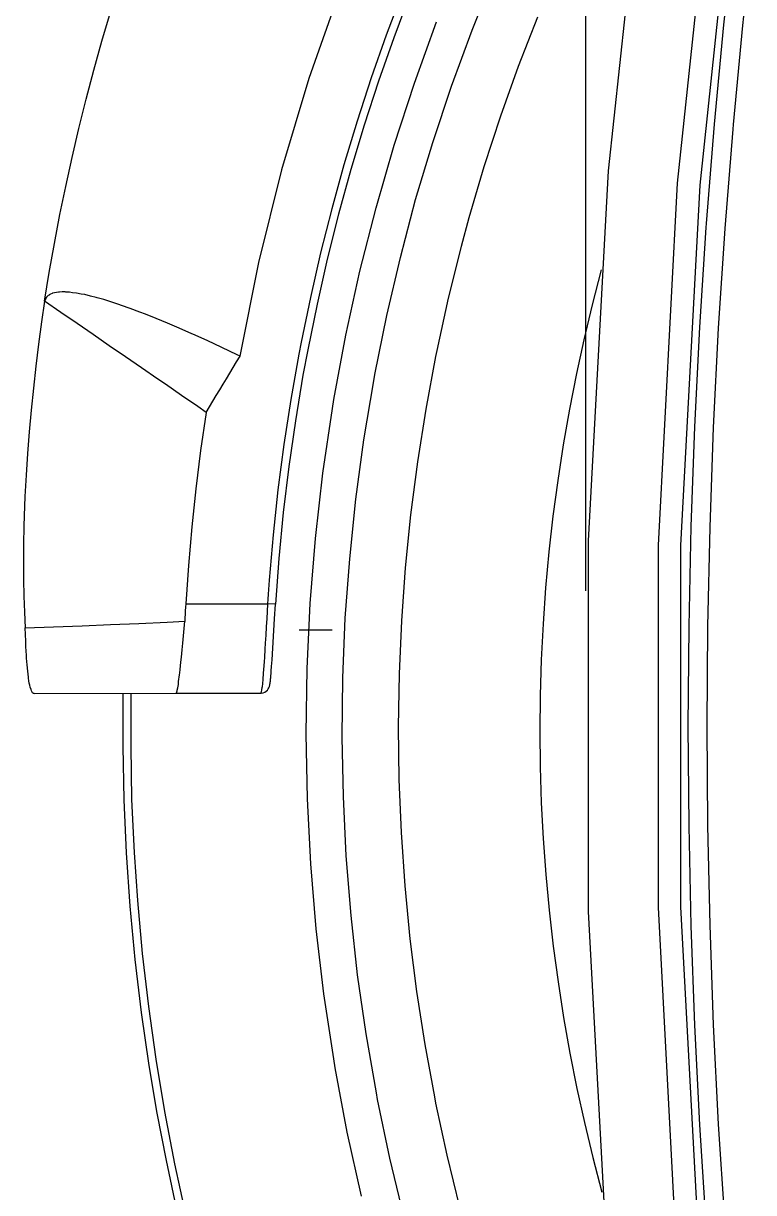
# Model space of a CAD drawing. Header units: millimetres. Extents: x -495897 to 1376592, y -28539 to 470976.
# Drawn here: x 179865 to 180918, y 209841 to 211527 of the extents above; entities that cross this region are included whole.
import ezdxf

# ---------------------------------------------------------------- set-up
doc = ezdxf.new("R2010")
doc.units = ezdxf.units.MM

msp = doc.modelspace()

# ---------------------------------------------------------------- linework, layer by layer
at = {"color": 0}
for p, q in [((180676.28, 210708.423), (180676.28, 217612.073)), ((180875.687, 211525.083), (180891.235, 211668.083)), ((180902.883, 211524.303), (180918.47, 211667.043)), ((180512.181, 211517.283), (180544.239, 211596.973)), ((180411.665, 211571.493), (180388.551, 211510.393)), ((180422.624, 211568.373), (180399.328, 211506.363)), ((179978.323, 211501.553), (179990.699, 211543.283)), ((180606.756, 211536.263), (180579.001, 211465.153)), ((180429.228, 211441.103), (180461.143, 211529.243)), ((180862.063, 211381.823), (180875.687, 211525.083)), ((180889.259, 211381.173), (180902.883, 211524.303)), ((179966.675, 211459.563), (179978.323, 211501.553)), ((180388.551, 211510.393), (180366.893, 211448.643)), ((180399.328, 211506.363), (180377.267, 211443.573)), ((180482.606, 211436.683), (180512.181, 211517.283)), ((179955.573, 211417.833), (179966.675, 211459.563)), ((180579.001, 211465.153), (180553.183, 211393.133)), ((180366.893, 211448.643), (180346.626, 211386.243)), ((180377.267, 211443.573), (180356.675, 211380.393)), ((180400.017, 211351.663), (180429.228, 211441.103)), ((180455.553, 211355.173), (180482.606, 211436.683)), ((179945.017, 211375.713), (179955.573, 211417.833)), ((180346.626, 211386.243), (180327.464, 211323.193)), ((180553.183, 211393.133), (180529.38, 211320.203)), ((179935.163, 211333.853), (179945.017, 211375.713)), ((180356.675, 211380.393), (180337.5, 211316.433)), ((180850.597, 211238.303), (180862.063, 211381.823)), ((180877.286, 211231.153), (180888.752, 211374.413)), ((180888.752, 211374.413), (180889.259, 211381.173)), ((180373.692, 211261.183), (180400.017, 211351.663)), ((180430.827, 211272.883), (180455.553, 211355.173)), ((179926.037, 211291.863), (179935.163, 211333.853)), ((180327.464, 211323.193), (180309.94, 211259.753)), ((180337.5, 211316.433), (180319.755, 211252.083)), ((180529.38, 211320.203), (180507.696, 211246.753)), ((179917.6, 211251.433), (179926.037, 211291.863)), ((180408.818, 211189.553), (180430.827, 211272.883)), ((179909.709, 211209.443), (179917.6, 211251.433)), ((180309.94, 211259.753), (180293.794, 211196.053)), ((180319.755, 211252.083), (180303.284, 211187.213)), ((180350.383, 211169.923), (180373.692, 211261.183)), ((180507.696, 211246.753), (180496.412, 211205.413)), ((180840.925, 211088.933), (180850.233, 211232.583)), ((180850.233, 211232.583), (180850.597, 211238.303)), ((180867.978, 211087.633), (180877.286, 211231.153)), ((179902.377, 211167.713), (179909.709, 211209.443)), ((180496.412, 211205.413), (180477.796, 211130.663)), ((180293.794, 211196.053), (180279.117, 211131.703)), ((180303.284, 211187.213), (180288.62, 211122.083)), ((180389.097, 211105.573), (180408.818, 211189.553)), ((179895.539, 211126.243), (179902.377, 211167.713)), ((180330.168, 211077.623), (180350.383, 211169.923)), ((180698.653, 211171.613), (180685.588, 211121.303)), ((179897.372, 211130.663), (179896.644, 211128.843)), ((179898.243, 211132.093), (179897.372, 211130.663)), ((179899.348, 211133.393), (179898.243, 211132.093)), ((179900.583, 211134.433), (179899.348, 211133.393)), ((179902, 211135.343), (179900.583, 211134.433)), ((179902.182, 211135.473), (179902, 211135.343)), ((179903.976, 211136.643), (179902.182, 211135.473)), ((179906.316, 211137.423), (179903.976, 211136.643)), ((179907.187, 211137.813), (179906.316, 211137.423)), ((179909.709, 211138.593), (179907.187, 211137.813)), ((179912.738, 211139.113), (179909.709, 211138.593)), ((179915.806, 211139.373), (179912.738, 211139.113)), ((179917.041, 211139.373), (179915.806, 211139.373)), ((179920.993, 211139.763), (179917.041, 211139.373)), ((179925.296, 211139.763), (179920.993, 211139.763)), ((179926.362, 211139.633), (179925.296, 211139.763)), ((179931.406, 211139.243), (179926.362, 211139.633)), ((179935.67, 211138.723), (179931.406, 211139.243)), ((179941.585, 211138.073), (179935.67, 211138.723)), ((179948.228, 211136.773), (179941.585, 211138.073)), ((179953.597, 211135.863), (179948.228, 211136.773)), ((179961.67, 211133.913), (179953.597, 211135.863)), ((179970.068, 211131.703), (179961.67, 211133.913)), ((179971.342, 211131.313), (179970.068, 211131.703)), ((179981.027, 211128.713), (179971.342, 211131.313)), ((180279.117, 211131.703), (180265.688, 211067.223)), ((180477.796, 211130.663), (180461.286, 211055.263)), ((179895.539, 211126.243), (179891.275, 211096.603)), ((179895.721, 211126.763), (179895.539, 211126.243)), ((179919.017, 211110.253), (179895.539, 211126.243)), ((179896.644, 211128.843), (179895.721, 211126.763)), ((179991.206, 211125.463), (179981.027, 211128.713)), ((180002.529, 211121.823), (179991.206, 211125.463)), ((180006.429, 211120.393), (180002.529, 211121.823)), ((180019.182, 211115.973), (180006.429, 211120.393)), ((180032.806, 211110.773), (180019.182, 211115.973)), ((180288.62, 211122.083), (180275.178, 211056.433)), ((180685.588, 211121.303), (180673.394, 211070.863)), ((179891.275, 211096.603), (179886.959, 211064.493)), ((179942.313, 211094.263), (179919.017, 211110.253)), ((180041.009, 211107.783), (180032.806, 211110.773)), ((180056.414, 211101.673), (180041.009, 211107.783)), ((180072.742, 211094.783), (180056.414, 211101.673)), ((180372.08, 211020.813), (180389.097, 211105.573)), ((179965.609, 211078.403), (179942.313, 211094.263)), ((180089.759, 211087.503), (180072.742, 211094.783)), ((180108.193, 211079.443), (180089.759, 211087.503)), ((180109.623, 211078.663), (180108.193, 211079.443)), ((180833.58, 210945.023), (180840.925, 211088.933)), ((180860.776, 210944.113), (180867.978, 211087.633)), ((179886.959, 211064.493), (179882.838, 211032.643)), ((179988.905, 211062.153), (179965.609, 211078.403)), ((180012.162, 211046.293), (179988.905, 211062.153)), ((180129.89, 211069.563), (180109.623, 211078.663)), ((180151.21, 211059.553), (180129.89, 211069.563)), ((180265.688, 211067.223), (180262.295, 211049.803)), ((180312.969, 210984.673), (180330.168, 211077.623)), ((180673.394, 211070.863), (180662.838, 211021.983)), ((180035.458, 211030.173), (180012.162, 211046.293)), ((180173.596, 211048.893), (180151.21, 211059.553)), ((180172.543, 211039.013), (180177.535, 211046.943)), ((180177.535, 211046.943), (180173.596, 211048.893)), ((180262.295, 211049.803), (180250.829, 210984.803)), ((180275.178, 211056.433), (180268.34, 211019.903)), ((180459.674, 211046.423), (180445.556, 210970.633)), ((180461.286, 211055.263), (180459.674, 211046.423)), ((179882.838, 211032.643), (179879.445, 211000.923)), ((180058.754, 211014.183), (180035.458, 211030.173)), ((180162.858, 211022.763), (180167.681, 211030.823)), ((180167.681, 211030.823), (180172.543, 211039.013)), ((180069.856, 211006.513), (180058.754, 211014.183)), ((180153.004, 211006.513), (180157.814, 211014.573)), ((180157.814, 211014.573), (180162.858, 211022.763)), ((180268.34, 211019.903), (180257.433, 210953.993)), ((180356.311, 210926.303), (180370.481, 211011.583)), ((180370.481, 211011.583), (180372.08, 211020.813)), ((180662.838, 211021.983), (180652.802, 210970.633)), ((179879.445, 211000.923), (179876.234, 210969.463)), ((180093.152, 210990.393), (180069.856, 211006.513)), ((180143.137, 210990.393), (180148.142, 210998.453)), ((180148.142, 210998.453), (180153.004, 211006.513)), ((180116.448, 210974.403), (180093.152, 210990.393)), ((180133.283, 210974.273), (180138.275, 210982.333)), ((180138.275, 210982.333), (180143.137, 210990.393)), ((180250.829, 210984.803), (180240.78, 210919.803)), ((180310.811, 210971.543), (180312.969, 210984.673)), ((179876.234, 210969.463), (179873.348, 210937.873)), ((180128.473, 210966.083), (180116.448, 210974.403)), ((180128.473, 210966.083), (180133.283, 210974.273)), ((180297.005, 210878.203), (180310.811, 210971.543)), ((180445.556, 210970.633), (180433.531, 210894.583)), ((180652.802, 210970.633), (180643.858, 210919.413)), ((180257.433, 210953.993), (180247.93, 210887.953)), ((180828.354, 210801.243), (180833.58, 210945.023)), ((180855.589, 210800.463), (180860.776, 210944.113)), ((179873.348, 210937.873), (179871.008, 210906.673)), ((180240.78, 210919.803), (180232.161, 210854.543)), ((180344.65, 210840.763), (180356.311, 210926.303)), ((180643.858, 210919.413), (180635.785, 210867.803)), ((179871.008, 210906.673), (179868.85, 210875.603)), ((180433.531, 210894.583), (180423.677, 210818.273)), ((180247.93, 210887.953), (180239.857, 210821.653)), ((180286.28, 210784.343), (180297.005, 210878.203)), ((179868.85, 210875.603), (179867.238, 210844.533)), ((180635.785, 210867.803), (180628.999, 210816.193)), ((179867.238, 210844.533), (179866.731, 210830.753)), ((180232.161, 210854.543), (180225.193, 210789.413)), ((179866.731, 210830.753), (179865.639, 210802.413)), ((180335.719, 210754.963), (180344.65, 210840.763)), ((180239.857, 210821.653), (180233.448, 210755.483)), ((180423.677, 210818.273), (180415.968, 210741.963)), ((180628.999, 210816.193), (180623.084, 210764.713)), ((179865.639, 210802.413), (179865.093, 210775.633)), ((180825.325, 210657.151), (180828.354, 210801.243)), ((180852.391, 210657.021), (180855.589, 210800.463)), ((179865.093, 210775.633), (179864.95, 210749.763)), ((180225.193, 210789.413), (180219.642, 210724.153)), ((180278.753, 210690.314), (180286.28, 210784.343)), ((180623.084, 210764.713), (180618.404, 210712.843)), ((179864.95, 210749.763), (179865.093, 210725.063)), ((180233.448, 210755.483), (180228.586, 210689.261)), ((180329.427, 210669.176), (180335.719, 210754.963)), ((180415.968, 210741.963), (180410.417, 210665.224)), ((179865.093, 210725.063), (179865.639, 210701.052)), ((180618.404, 210712.843), (180614.647, 210661.103)), ((179865.639, 210701.052), (179866.367, 210677.977)), ((179866.367, 210677.977), (179867.615, 210655.37)), ((180099.249, 210689.95), (180157.45, 210689.95)), ((180157.45, 210689.95), (180167.122, 210689.95)), ((180167.122, 210689.95), (180196.346, 210689.95)), ((180196.346, 210689.95), (180217.12, 210689.95)), ((180216.561, 210679.03), (180216.067, 210668.487)), ((180216.756, 210681.188), (180216.561, 210680.083)), ((180216.561, 210680.083), (180216.561, 210679.03)), ((180216.938, 210684.399), (180216.756, 210683.528)), ((180216.756, 210683.528), (180216.756, 210682.241)), ((180216.756, 210682.241), (180216.756, 210681.188)), ((180217.12, 210687.792), (180216.938, 210686.739)), ((180216.938, 210686.739), (180216.938, 210685.686)), ((180216.938, 210685.686), (180216.938, 210684.399)), ((180228.586, 210689.261), (180217.12, 210689.95)), ((180217.12, 210689.95), (180217.12, 210688.897)), ((180217.12, 210688.897), (180217.12, 210687.792)), ((180227.338, 210668.123), (180228.586, 210689.261)), ((180274.255, 210596.441), (180278.753, 210690.314)), ((180072.56, 210663.443), (180097.65, 210664.717)), ((180096.727, 210654.317), (180097.65, 210664.717)), ((180216.067, 210668.487), (180215.326, 210656.657)), ((180223.763, 210608.999), (180227.338, 210668.123)), ((180325.852, 210583.363), (180329.427, 210669.176)), ((180410.417, 210665.224), (180407.024, 210588.914)), ((180614.647, 210661.103), (180611.982, 210609.324)), ((179867.979, 210645.698), (179867.615, 210655.37)), ((179868.343, 210636.065), (179867.979, 210645.698)), ((180094.946, 210633.348), (180095.856, 210643.722)), ((180095.856, 210643.722), (180096.727, 210654.317)), ((180214.637, 210644.814), (180213.909, 210632.984)), ((180215.326, 210656.657), (180214.637, 210644.814)), ((180310.629, 210651.977), (180262.607, 210651.977)), ((180824.22, 210513.332), (180825.325, 210657.151)), ((180851.286, 210513.514), (180852.391, 210657.021)), ((179868.707, 210626.38), (179868.343, 210636.065)), ((179868.85, 210623.494), (179868.707, 210626.38)), ((179869.396, 210614.004), (179868.85, 210623.494)), ((180092.97, 210613.133), (180093.893, 210623.494)), ((180093.893, 210623.494), (180094.946, 210633.348)), ((180213.35, 210624.417), (180212.674, 210612.574)), ((180213.909, 210632.984), (180213.35, 210624.417)), ((179869.578, 210611.3), (179869.396, 210614.004)), ((179870.501, 210601.797), (179869.578, 210611.3)), ((180092.281, 210605.567), (180092.97, 210613.133)), ((180212.297, 210606.659), (180211.387, 210594.829)), ((180212.674, 210612.574), (180212.297, 210606.659)), ((180223.035, 210599.327), (180223.763, 210608.999)), ((180611.982, 210609.324), (180610.331, 210557.727)), ((179871.19, 210592.671), (179870.501, 210601.797)), ((179872.282, 210584.286), (179871.19, 210592.671)), ((180090.123, 210587.315), (180090.448, 210590.201)), ((180090.448, 210590.201), (180090.994, 210595.193)), ((180090.994, 210595.193), (180092.281, 210605.567)), ((180211.023, 210590.201), (180210.334, 210580.334)), ((180211.387, 210594.829), (180211.023, 210590.201)), ((180222.294, 210589.278), (180222.476, 210593.048)), ((180222.476, 210593.048), (180223.035, 210599.327)), ((180272.838, 210502.555), (180274.255, 210596.441)), ((179872.464, 210582.635), (179872.282, 210584.286)), ((179872.971, 210578.878), (179872.464, 210582.635)), ((179873.53, 210575.667), (179872.971, 210578.878)), ((179874.258, 210572.638), (179873.53, 210575.667)), ((180087.601, 210568.504), (180088.524, 210573.691)), ((180088.524, 210573.691), (180088.849, 210577.63)), ((180088.849, 210577.63), (180090.123, 210587.315)), ((180209.775, 210575.29), (180209.229, 210569.739)), ((180210.334, 210580.334), (180209.775, 210575.29)), ((180220.37, 210572.638), (180220.513, 210573.509)), ((180220.513, 210573.509), (180220.695, 210574.419)), ((180220.695, 210574.419), (180220.877, 210575.108)), ((180220.877, 210576.031), (180221.059, 210577.084)), ((180220.877, 210575.108), (180220.877, 210576.031)), ((180221.059, 210577.084), (180221.241, 210578.189)), ((180221.241, 210578.189), (180221.423, 210579.242)), ((180221.423, 210579.242), (180221.605, 210580.516)), ((180221.605, 210581.764), (180221.8, 210582.999)), ((180221.605, 210580.516), (180221.605, 210581.764)), ((180221.8, 210582.999), (180221.982, 210586.067)), ((180221.982, 210586.067), (180222.294, 210589.46)), ((180324.981, 210497.745), (180325.852, 210583.363)), ((180407.024, 210588.914), (180405.737, 210512.604)), ((179874.947, 210569.557), (179874.258, 210572.638)), ((179876.052, 210566.346), (179874.947, 210569.557)), ((179876.052, 210566.164), (179876.052, 210566.346)), ((179876.741, 210564.565), (179876.052, 210566.164)), ((179877.287, 210563.33), (179876.741, 210564.565)), ((179877.833, 210562.225), (179877.287, 210563.33)), ((179878.34, 210561.536), (179877.833, 210562.225)), ((179878.886, 210560.99), (179878.34, 210561.536)), ((179879.627, 210560.613), (179878.886, 210560.99)), ((179880.173, 210560.431), (179879.627, 210560.613)), ((179880.68, 210560.431), (179880.173, 210560.431)), ((179880.68, 210560.431), (180085.638, 210560.99)), ((180008.587, 210560.249), (180008.262, 210483.939)), ((180020.235, 210484.303), (180020.599, 210560.808)), ((180085.82, 210561.172), (180086.002, 210561.354)), ((180085.82, 210560.99), (180085.82, 210561.172)), ((180085.82, 210560.99), (180207.071, 210560.99)), ((180086.002, 210561.536), (180086.548, 210562.953)), ((180086.002, 210561.354), (180086.002, 210561.536)), ((180086.548, 210562.953), (180086.873, 210564.565)), ((180086.873, 210564.565), (180087.055, 210565.293)), ((180087.055, 210565.293), (180087.601, 210568.504)), ((180207.071, 210560.99), (180090.123, 210560.613)), ((180207.253, 210561.172), (180207.071, 210560.99)), ((180207.071, 210560.99), (180207.812, 210560.99)), ((180207.435, 210561.354), (180207.253, 210561.172)), ((180207.617, 210561.536), (180207.435, 210561.354)), ((180207.994, 210562.589), (180207.617, 210561.536)), ((180207.812, 210560.99), (180210.698, 210561.536)), ((180208.176, 210563.33), (180207.994, 210562.589)), ((180208.54, 210565.436), (180208.176, 210563.33)), ((180208.722, 210565.982), (180208.54, 210565.436)), ((180209.047, 210569.193), (180208.722, 210565.982)), ((180209.229, 210569.739), (180209.047, 210569.193)), ((180210.698, 210561.536), (180213.168, 210562.589)), ((180213.168, 210562.589), (180215.326, 210564.019)), ((180215.326, 210564.019), (180216.938, 210565.436)), ((180216.938, 210565.436), (180218.212, 210567.087)), ((180218.212, 210567.087), (180219.083, 210568.686)), ((180219.083, 210568.686), (180219.642, 210569.739)), ((180219.642, 210569.739), (180220.006, 210570.844)), ((180220.006, 210570.844), (180220.188, 210571.715)), ((180220.188, 210571.715), (180220.37, 210572.638)), ((180610.331, 210557.727), (180610.006, 210506.13)), ((180405.737, 210512.604), (180406.842, 210436.294)), ((180610.006, 210506.13), (180610.513, 210454.728)), ((180825.325, 210369.656), (180824.22, 210513.332)), ((180852.391, 210370.02), (180851.286, 210513.514)), ((180274.632, 210408.682), (180272.838, 210502.555)), ((180326.593, 210412.114), (180324.981, 210497.745)), ((180008.262, 210483.939), (180009.874, 210407.265)), ((180021.652, 210407.629), (180020.235, 210484.303)), ((180610.513, 210454.728), (180612.112, 210402.949)), ((180406.842, 210436.294), (180409.871, 210359.789)), ((180009.874, 210407.265), (180013.267, 210330.578)), ((180025.279, 210330.942), (180021.652, 210407.629)), ((180279.481, 210314.848), (180274.632, 210408.682)), ((180330.714, 210326.314), (180326.593, 210412.114)), ((180612.112, 210402.949), (180614.829, 210351.352)), ((180409.871, 210359.789), (180415.279, 210283.297)), ((180828.354, 210225.603), (180825.325, 210369.656)), ((180855.589, 210226.331), (180852.391, 210370.02)), ((180614.829, 210351.352), (180618.586, 210299.625)), ((180013.267, 210330.578), (180018.636, 210253.761)), ((180029.907, 210261.977), (180025.279, 210330.942)), ((180337.682, 210240.514), (180330.714, 210326.314)), ((180287.333, 210220.975), (180279.481, 210314.848)), ((180618.586, 210299.625), (180623.448, 210248.028)), ((180415.279, 210283.297), (180422.624, 210206.805)), ((180018.636, 210253.761), (180025.968, 210176.905)), ((180036.927, 210185.29), (180029.907, 210261.977)), ((180347.185, 210154.844), (180337.682, 210240.514)), ((180623.448, 210248.028), (180629.311, 210196.249)), ((180298.474, 210127.089), (180287.333, 210220.975)), ((180833.58, 210081.927), (180828.354, 210225.603)), ((180860.776, 210082.655), (180855.589, 210226.331)), ((180422.624, 210206.805), (180432.296, 210130.482)), ((180045.871, 210108.98), (180036.927, 210185.29)), ((180629.311, 210196.249), (180636.331, 210144.652)), ((180025.968, 210176.905), (180035.094, 210100.218)), ((180359.379, 210069.395), (180347.185, 210154.844)), ((180636.331, 210144.652), (180644.404, 210093.25)), ((180312.605, 210033.762), (180298.474, 210127.089)), ((180432.296, 210130.482), (180443.944, 210054.354)), ((180056.414, 210033.034), (180045.871, 210108.98)), ((180035.094, 210100.218), (180046.053, 210023.726)), ((180644.404, 210093.25), (180653.348, 210041.796)), ((180374.238, 209984.323), (180359.379, 210069.395)), ((180840.925, 209938.095), (180833.58, 210081.927)), ((180867.978, 209939.161), (180860.776, 210082.655)), ((180443.944, 210054.354), (180457.893, 209978.59)), ((180314.75, 210020.697), (180312.605, 210033.762)), ((180653.348, 210041.796), (180663.579, 209990.745)), ((180046.053, 210023.726), (180057.701, 209954.93)), ((180069.167, 209957.452), (180056.414, 210033.034)), ((180332.313, 209927.877), (180314.75, 210020.697)), ((180376.019, 209974.833), (180374.238, 209984.323)), ((180663.579, 209990.745), (180674.304, 209941.865)), ((180393.595, 209890.268), (180376.019, 209974.833)), ((180457.893, 209978.59), (180459.492, 209969.789)), ((180459.492, 209969.789), (180475.82, 209894.389)), ((180057.701, 209954.93), (180070.779, 209886.875)), ((180083.662, 209882.195), (180069.167, 209957.452)), ((180674.304, 209941.865), (180686.511, 209891.139)), ((180850.233, 209794.419), (180840.925, 209938.095)), ((180877.286, 209795.654), (180867.978, 209939.161)), ((180352.905, 209835.603), (180332.313, 209927.877)), ((180070.779, 209886.875), (180086.873, 209811.254)), ((180099.99, 209807.302), (180083.662, 209882.195)), ((180413.81, 209806.431), (180393.595, 209890.268)), ((180475.82, 209894.389), (180494.072, 209819.691)), ((180686.511, 209891.139), (180699.576, 209841.011))]:
    msp.add_line(p, q, dxfattribs=at)
for points in [[(180765.655, 211846.833), (180708.403, 211314.613), (180679.777, 210780.573), (180679.777, 210246.026), (180708.403, 209712.025), (180765.655, 209179.792)], [(180863.662, 211816.803), (180808.373, 211296.543), (180780.722, 210774.593), (180780.722, 210252.071), (180808.373, 209730.134), (180863.662, 209209.874)], [(180895.72, 211812.513), (180840.691, 211293.943), (180813.17, 210773.813), (180813.17, 210253.007), (180840.691, 209732.786), (180895.72, 209214.177)], [(180374.42, 211705.003), (180322.641, 211577.343), (180276.985, 211447.603), (180237.504, 211315.783), (180204.276, 211182.143), (180177.353, 211046.943)], [(180128.473, 210966.083), (180120.569, 210911.093), (180113.692, 210855.973), (180107.829, 210800.723), (180103.006, 210745.343), (180099.249, 210689.95)], [(180219.642, 210724.153), (180219.096, 210717.263), (180218.563, 210710.464), (180218.056, 210703.639), (180217.575, 210696.814), (180217.12, 210689.95)], [(180099.249, 210689.95), (180098.924, 210684.906), (180098.599, 210679.849), (180098.274, 210674.766), (180097.962, 210669.67), (180097.65, 210664.535)], [(179867.615, 210655.37), (179908.578, 210656.722), (179949.58, 210658.217), (179990.595, 210659.829), (180031.597, 210661.571), (180072.56, 210663.443)]]:
    msp.add_lwpolyline(points, dxfattribs=at)

doc.saveas('drawing.dxf')
